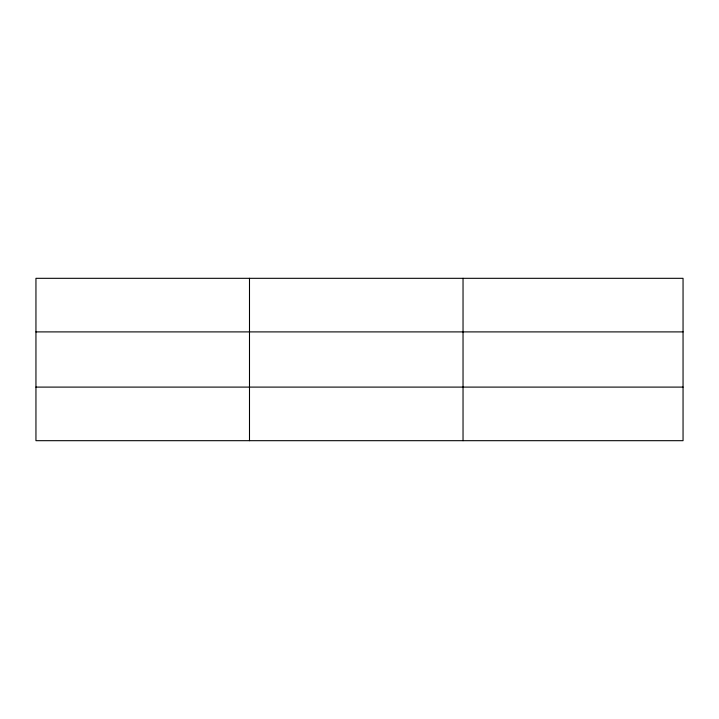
<?xml version="1.0" encoding="UTF-8"?>
<svg xmlns="http://www.w3.org/2000/svg" width="719" height="719" viewBox="0 0 719 719"><rect width="100%" height="100%" fill="white"/><g stroke="black" fill="none" stroke-linecap="round" stroke-linejoin="round"><path stroke-width="1.08" d="M249.493 440.684L249.493 278.316M463.036 440.684L463.036 278.316M683.05 331.899L683.05 278.316L35.95 278.316L35.95 440.684L683.05 440.684L683.05 331.899L35.95 331.899M35.95 387.101L683.05 387.101"/></g></svg>
